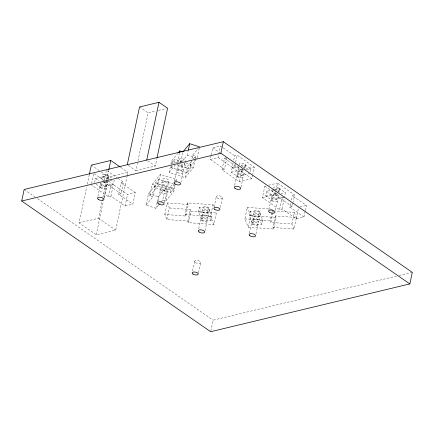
<?xml version="1.0" encoding="UTF-8"?>
<svg xmlns="http://www.w3.org/2000/svg" width="434" height="434" viewBox="0 0 434 434"><rect width="100%" height="100%" fill="white"/><g stroke="black" fill="none" stroke-linecap="round" stroke-linejoin="round"><path stroke-width="0.33" stroke-dasharray="2.17 1.63" d="M127.238 175.634L115.656 230.123L96.223 234.783L79.042 222.902L86.719 186.799M87.277 184.173L89.23 174.983M91.558 183.62L93.744 173.35M94.655 182.502L95.496 178.542L108.126 175.51L112.249 178.363M97.905 196.244L100.688 183.148M101.67 178.526L102.408 175.059M96.06 184.233L100.699 187.439L101.681 182.817L113.052 180.088M104.328 179.947L106.373 170.323M79.042 222.902L98.475 218.242L102.798 197.893M102.939 197.237L106.569 180.164M106.71 179.508L108.663 170.318M107.285 179.47L108.126 175.51M96.223 234.783L103.341 201.305M104.176 197.362L108.505 177.012L127.932 172.352L127.379 174.978M104.241 198.159L107.16 184.423M108.142 179.801L108.88 176.334M108.467 196.786L110.925 185.231L113.35 184.651L127.525 194.448L135.299 192.582L132.842 204.137L125.068 206.004L110.898 196.201L108.467 196.786L91.286 184.906M110.898 196.201L113.35 184.651M100.699 187.439L113.328 184.407L114.31 179.784M118.666 194.34L121.124 182.785L123.554 182.199L121.097 193.754L118.666 194.34L132.842 204.137M125.068 206.004L127.525 194.448M128.356 165.473L135.869 170.671L137.404 163.45M137.963 160.824L148.151 112.9L155.925 111.033M158.437 205.222L155.887 208.309L146.052 205.125L148.504 193.575L155.301 185.34L152.226 184.347L149.773 195.902L152.844 196.895L155.301 185.34M135.869 170.671L155.301 166.005L156.978 158.128M174.517 184.455L173.535 189.078L170.573 192.669L154.585 187.493L155.567 182.877L158.535 179.28L173.882 184.249M154.585 187.493L157.553 183.902L158.535 179.28M149.773 195.902L158.009 185.926L160.466 174.37L176.448 179.54L175.629 183.392M155.887 208.309L157.113 202.532M157.249 201.891L158.345 196.754L165.137 188.524L168.213 189.517L173.155 183.533M158.041 200.741L160.824 187.645M161.806 183.029L162.544 179.562M160.981 202.136L162.685 200.079L165.137 188.524M195.126 159.305L193.352 167.649L185.117 177.625L169.13 172.455L170.356 166.678M170.904 164.112L171.587 160.9L177.761 153.419M185.877 162.842L190.993 164.502L190.011 169.119L187.049 172.71L171.061 167.54L171.62 164.898M171.761 164.242L172.043 162.918L175.011 159.327L182.041 161.605M164.377 202.662L167.296 188.926M168.278 184.304L169.016 180.837M162.685 200.079L165.755 201.072L168.213 189.517M174.164 163.287L175.011 159.327M164.811 214.483L167.269 202.928L188.237 204.495L185.785 216.051L164.811 214.483L166.878 219.528L187.846 221.101L188.492 222.675L213.913 224.579L216.365 213.023L215.649 211.266M170.573 192.669L171.555 188.047L174.094 184.965M177.365 162.479L179.275 153.49M174.381 181.428L177.3 167.692M178.407 162.495L179.02 159.603M166.878 219.528L169.336 207.978L167.269 202.928M165.755 201.072L173.996 191.096L175.493 184.032M180.712 162.186L182.757 152.562M180.853 182.703L183.772 168.967M184.754 164.345L185.367 161.459M182.139 161.415L187.238 155.242L188.058 151.39M185.117 177.625L187.569 166.07L191.687 161.085M187.049 172.71L188.031 168.094L190.993 164.502M193.352 167.649L190.276 166.656L192.734 155.101L198.257 148.412M195.262 158.66L195.81 156.094L192.734 155.101M185.785 216.051L185.139 214.472L187.591 202.922L213.013 204.821L213.729 206.579M197.21 157.781L199.396 147.511M187.846 221.101L190.304 209.546L169.336 207.978M188.492 222.675L190.949 211.125L190.304 209.546M198.457 211.949L199.439 207.327L208.591 208.011L211.944 216.213L210.962 220.835L201.81 220.152L198.457 211.949L207.604 212.633L210.962 220.835M226.911 157.656L224.454 169.211L210.284 159.414L211.098 155.562M211.239 154.916L212.736 147.858L220.51 145.992L222.691 147.5M198.691 228.848L201.474 215.758M202.456 211.136L203.193 207.669M201.81 220.152L202.792 215.53L199.439 207.327M192.566 270.962L194.611 261.339M210.284 159.414L218.052 157.547L220.51 145.992M207.604 212.633L208.591 208.011M205.027 230.769L207.946 217.033M208.928 212.41L209.665 208.944M198.512 272.807L200.698 262.537M213.913 224.579L210.555 216.376L213.013 204.821M214.13 206.909L216.316 196.64M252.653 174.793L251.834 178.645L239.205 181.672L222.024 169.792L224.481 158.242L226.304 157.802M220.353 207.463L222.398 197.839M250.082 173.454L237.452 176.486L231.268 172.211L232.25 167.589L237.935 166.222M218.052 157.547L232.228 167.345L233.183 162.853M233.725 160.287L234.68 155.795L237.11 155.209L254.291 167.09L252.789 174.148M232.228 167.345L234.658 166.764L235.472 162.913M235.613 162.273L237.11 155.209M234.653 185.285L237.436 172.195M238.418 167.573L238.667 166.417M237.452 176.486L238.434 171.864L244.12 170.502M239.205 181.672L241.662 170.123L242.926 169.819M244.179 167.855L244.879 164.557L251.064 168.831L250.223 172.797M240.989 187.206L243.908 173.47M245.628 165.381L244.89 168.848A3.298 1.47 12 0 0 241.857 166.748M210.816 331.061L213.137 320.146L396.524 276.143M275.454 215.915L272.997 227.47L293.964 229.038L296.422 217.488L275.454 215.915L276.1 217.494L273.642 229.049L248.226 227.145L244.868 218.942L247.326 207.392L272.742 209.291M249.29 215.752L250.272 211.13L259.423 211.819L262.782 220.022L261.8 224.638L252.648 223.955L249.29 215.752L258.442 216.436L261.8 224.638M248.226 227.145L250.678 215.595L247.326 207.392M249.387 233.297L252.306 219.561M253.288 214.938L254.026 211.472M252.648 223.955L253.63 219.333L250.272 211.13M258.442 216.436L259.423 211.819M305.183 211.168L303.952 216.946L296.183 218.807L282.008 209.009L279.577 209.589L262.396 197.709L264.854 186.159L266.118 185.855M255.995 233.931L258.778 220.835M259.76 216.213L260.498 212.747M284.444 197.215L271.809 200.242L265.624 195.967L266.612 191.345L272.926 189.832M268.879 209.687L271.798 195.951M272.78 191.329L273.274 189.018M271.809 200.242L272.796 195.62L278.476 194.258M262.396 197.709L275.031 194.682L275.845 190.83M275.986 190.19L277.483 183.126L294.664 195.007L293.162 202.065M293.964 229.038L291.903 223.993L270.93 222.425L270.284 220.846L272.058 212.503M272.194 211.857L272.606 209.937M270.93 222.425L272.981 212.796M273.116 212.155L273.387 210.87M278.395 192.278L279.241 188.318L285.426 192.593L284.579 196.553M275.487 210.322L278.27 197.226M279.99 189.143L279.252 192.609A3.298 1.47 12 0 0 277.044 190.721M279.577 209.589L282.035 198.034L283.25 197.747M282.008 209.009L284.465 197.454M303.952 216.946L289.782 207.143L290.737 202.651M291.279 200.079L292.234 195.588L294.664 195.007M289.782 207.143L292.207 206.562L293.026 202.711M291.903 223.993L294.355 212.438L276.008 211.065M296.183 218.807L298.635 207.257M305.319 210.523L306.409 205.391L292.234 195.588M152.226 184.347L160.466 174.37M171.061 167.54L173.6 164.464M169.13 172.455L175.309 164.969M146.052 205.125L152.844 196.895M175.217 181.038L176.448 179.54M193.336 159.088L195.81 156.094M158.86 204.707L160.558 202.651M190.276 166.656L195.799 159.967M158.513 110.415L166.287 108.549M222.024 169.792L224.454 169.211M241.092 165.468L244.879 164.557M231.268 172.211L242.633 169.482M245.449 169.211L254.291 167.09M246.642 169.895L251.064 168.831M268.646 185.247L277.483 183.126M273.556 189.68L279.241 188.318M265.624 195.967L276.995 193.238M281.004 193.651L285.426 192.593M299.932 206.942L306.409 205.391M399.128 275.519L412.3 272.362M190.949 211.125L216.365 213.023M250.678 215.595L276.1 217.494M202.792 215.53L211.944 216.213M253.63 219.333L262.782 220.022M185.139 214.472L210.555 216.376M244.868 218.942L270.284 220.846M187.238 155.242L197.074 158.421M171.587 160.9L177.338 162.761M180.539 163.797L187.569 166.07M172.043 162.918L173.323 163.336M177.159 164.573L188.031 168.094M177.224 164.985L190.011 169.119M155.567 182.877L171.555 188.047M157.553 183.902L173.535 189.078M158.009 185.926L173.996 191.096M148.504 193.575L158.345 196.754M223.233 147.875L234.68 155.795M212.736 147.858L219.278 152.383M224.481 158.242L241.662 170.123M264.854 186.159L282.035 198.034M234.658 166.764L251.834 178.645M275.031 194.682L292.207 206.562M232.25 167.589L238.434 171.864M266.612 191.345L272.796 195.62M139.558 106.959L148.151 112.9M147.788 160.808L155.301 166.005M120.728 167.372L127.932 172.352M106.927 170.703L117.457 177.983M118.01 178.369L123.554 182.199M121.124 182.785L135.299 192.582M91.324 165.132L99.082 170.497M101.301 172.032L108.505 177.012M108.69 181.2L113.328 184.407M94.297 173.736L105.381 181.401M105.934 181.781L110.925 185.231M103.916 181.873L121.097 193.754M95.496 178.542L99.104 181.038M98.475 218.242L115.656 230.123M24.158 189.474L34.747 196.797M37.536 198.723L213.137 320.146M294.355 212.438L296.422 217.488M272.997 227.47L273.642 229.049M187.591 202.922L188.237 204.495M243.1 169.797A3.298 1.47 12 0 1 239.53 168.983A3.298 1.47 12 0 1 238.581 167.215M239.492 164.92A3.298 1.47 12 0 1 242.026 163.195A3.298 1.47 12 0 1 245.546 165.625A3.298 1.47 12 0 1 240.604 165.69M183.945 163.124A3.298 1.47 12 0 1 183.663 165.197A3.298 1.47 12 0 1 179.09 164.291M179.372 162.224A3.298 1.47 12 0 1 180.875 162.132M182.058 161.703A3.298 1.47 12 0 1 179.047 159.479A3.298 1.47 12 0 1 183.012 158.915A3.298 1.47 12 0 1 185.329 161.236M276.664 193.548A3.298 1.47 12 0 1 273.328 192.354A3.298 1.47 12 0 1 273.312 190.683M273.577 188.264A3.298 1.47 12 0 1 276.952 187.043A3.298 1.47 12 0 1 279.827 189.495A3.298 1.47 12 0 1 274.961 189.452M104.122 182.323A3.298 1.47 12 0 1 107.127 184.548A3.298 1.47 12 0 1 103.167 185.112A3.298 1.47 12 0 1 100.851 182.79M103.878 180.408A3.298 1.47 12 0 1 102.755 177.68A3.298 1.47 12 0 1 108.082 179.399M217.071 197.785A3.103 1.383 12 0 0 222.246 198.175A3.103 1.383 12 0 0 218.747 195.756A3.103 1.383 12 0 0 217.071 197.785M201.544 220.439A3.298 1.47 12 0 0 207.045 220.852A3.298 1.47 12 0 0 203.329 218.28A3.298 1.47 12 0 0 201.544 220.439M252.376 224.248A3.298 1.47 12 0 0 257.883 224.66A3.298 1.47 12 0 0 254.161 222.083A3.298 1.47 12 0 0 252.376 224.248M271.868 200.638A3.298 1.47 12 0 0 277.369 201.05A3.298 1.47 12 0 0 273.653 198.479A3.298 1.47 12 0 0 271.868 200.638M237.506 176.882A3.298 1.47 12 0 0 243.013 177.294A3.298 1.47 12 0 0 239.291 174.723A3.298 1.47 12 0 0 237.506 176.882M177.37 172.379A3.298 1.47 12 0 0 182.871 172.792A3.298 1.47 12 0 0 179.155 170.22A3.298 1.47 12 0 0 177.37 172.379M160.895 192.333A3.298 1.47 12 0 0 166.396 192.745A3.298 1.47 12 0 0 162.679 190.173A3.298 1.47 12 0 0 160.895 192.333M100.759 187.835A3.298 1.47 12 0 0 106.259 188.248A3.298 1.47 12 0 0 102.538 185.676A3.298 1.47 12 0 0 100.759 187.835M195.371 262.483A3.103 1.383 12 0 0 200.546 262.868A3.103 1.383 12 0 0 197.047 260.454A3.103 1.383 12 0 0 195.371 262.483M238.244 173.416A3.298 1.47 12 0 0 243.751 173.828A3.298 1.47 12 0 0 240.029 171.256A3.298 1.47 12 0 0 238.244 173.416M202.282 216.978A3.298 1.47 12 0 0 207.783 217.385A3.298 1.47 12 0 0 204.061 214.814A3.298 1.47 12 0 0 202.282 216.978M203.264 212.356A3.298 1.47 12 0 0 208.765 212.768A3.298 1.47 12 0 0 205.049 210.192A3.298 1.47 12 0 0 203.264 212.356M204.002 208.89A3.298 1.47 12 0 0 209.503 209.302A3.298 1.47 12 0 0 205.781 206.73A3.298 1.47 12 0 0 204.002 208.89M178.108 168.913A3.298 1.47 12 0 0 183.609 169.325A3.298 1.47 12 0 0 179.893 166.754A3.298 1.47 12 0 0 178.108 168.913M253.114 220.781A3.298 1.47 12 0 0 258.621 221.194A3.298 1.47 12 0 0 254.899 218.622A3.298 1.47 12 0 0 253.114 220.781M254.096 216.159A3.298 1.47 12 0 0 259.603 216.571A3.298 1.47 12 0 0 255.881 214A3.298 1.47 12 0 0 254.096 216.159M254.834 212.693A3.298 1.47 12 0 0 260.335 213.105A3.298 1.47 12 0 0 256.619 210.533A3.298 1.47 12 0 0 254.834 212.693M272.606 197.172A3.298 1.47 12 0 0 278.107 197.584A3.298 1.47 12 0 0 274.391 195.012A3.298 1.47 12 0 0 272.606 197.172M161.632 188.866A3.298 1.47 12 0 0 167.133 189.278A3.298 1.47 12 0 0 163.417 186.707A3.298 1.47 12 0 0 161.632 188.866M162.614 184.249A3.298 1.47 12 0 0 168.115 184.656A3.298 1.47 12 0 0 164.399 182.085A3.298 1.47 12 0 0 162.614 184.249M163.352 180.783A3.298 1.47 12 0 0 168.853 181.195A3.298 1.47 12 0 0 165.137 178.618A3.298 1.47 12 0 0 163.352 180.783M103.211 176.28A3.298 1.47 12 0 0 108.717 176.692A3.298 1.47 12 0 0 104.995 174.121A3.298 1.47 12 0 0 103.211 176.28"/><path stroke-width="0.65" d="M21.7 201.029L24.158 189.474L223.32 141.685L412.3 272.362L409.842 283.912L210.68 331.701L21.7 201.029L220.863 153.24L409.842 283.912M89.371 174.327L91.324 165.132L110.757 160.471L120.175 166.987M108.804 169.661L110.757 160.471M127.281 164.73L139.558 106.959L158.99 102.299L167.584 108.24L157.113 157.471M146.714 160.07L158.99 102.299M179.41 152.849L179.822 150.923L182.28 151.721M188.329 150.104L189.691 143.687L199.531 146.871M220.863 153.24L223.32 141.685M178.586 152.421L179.822 150.923M182.898 151.916L189.691 143.687M174.913 183.935A3.298 1.47 12 0 0 180.419 184.347A3.298 1.47 12 0 0 176.698 181.775A3.298 1.47 12 0 0 174.913 183.935M235.054 188.432A3.298 1.47 12 0 0 240.555 188.844A3.298 1.47 12 0 0 236.834 186.273A3.298 1.47 12 0 0 235.054 188.432M269.411 212.193A3.298 1.47 12 0 0 274.917 212.606A3.298 1.47 12 0 0 271.196 210.034A3.298 1.47 12 0 0 269.411 212.193M249.924 235.798A3.298 1.47 12 0 0 255.425 236.21A3.298 1.47 12 0 0 251.704 233.638A3.298 1.47 12 0 0 249.924 235.798M199.087 231.995A3.298 1.47 12 0 0 204.593 232.407A3.298 1.47 12 0 0 200.871 229.836A3.298 1.47 12 0 0 199.087 231.995M158.437 203.888A3.298 1.47 12 0 0 163.944 204.3A3.298 1.47 12 0 0 160.222 201.729A3.298 1.47 12 0 0 158.437 203.888M98.301 199.39A3.298 1.47 12 0 0 103.802 199.797A3.298 1.47 12 0 0 100.086 197.226A3.298 1.47 12 0 0 98.301 199.39M214.618 209.34A3.103 1.383 12 0 0 219.788 209.725A3.103 1.383 12 0 0 216.295 207.311A3.103 1.383 12 0 0 214.618 209.34M192.918 274.038A3.103 1.383 12 0 0 198.088 274.424A3.103 1.383 12 0 0 194.595 272.01A3.103 1.383 12 0 0 192.918 274.038"/></g></svg>
